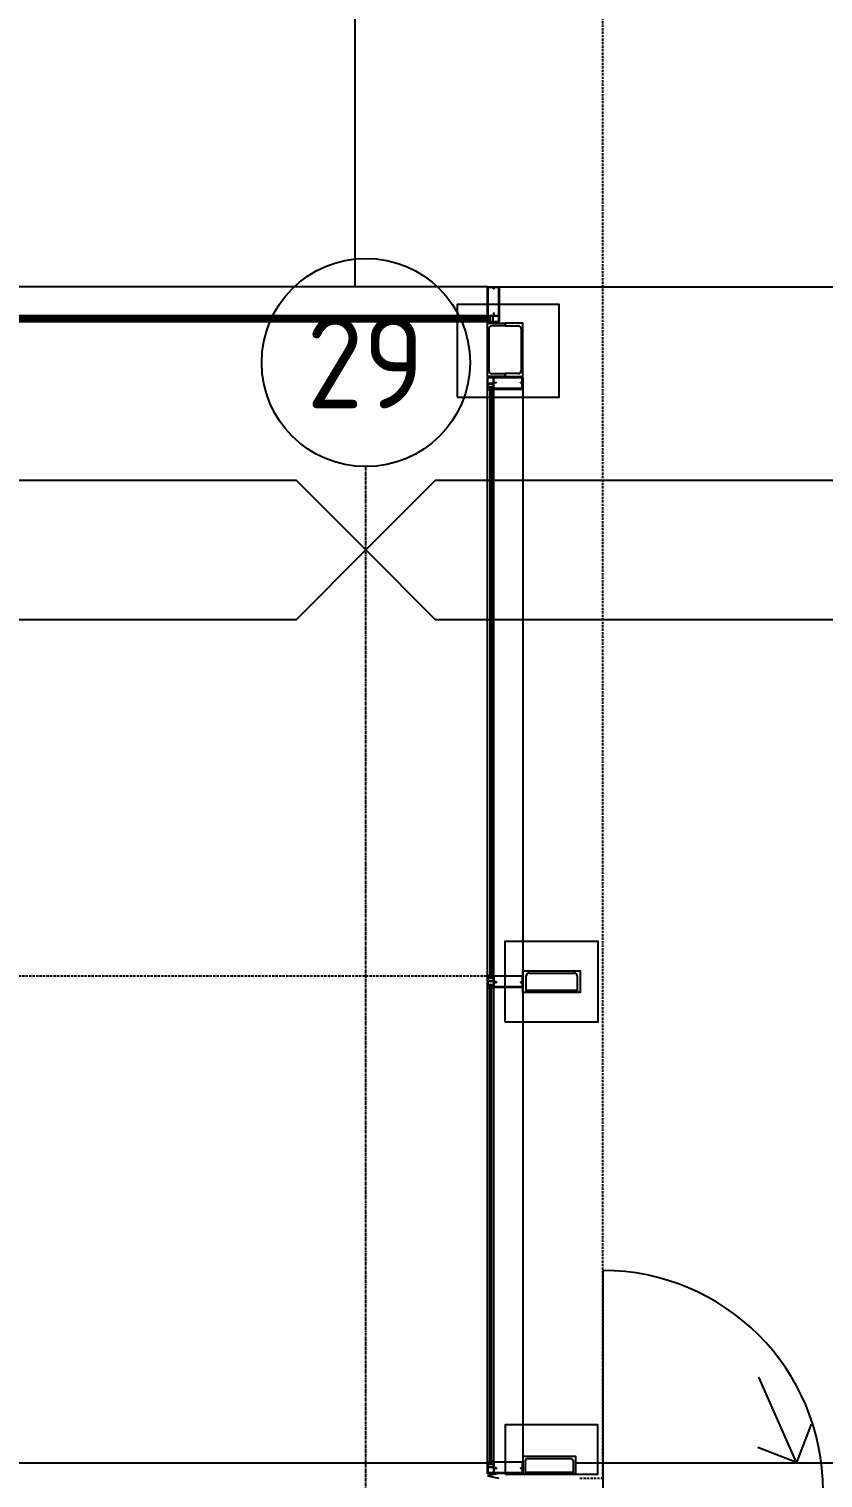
# Model space of a CAD drawing. Header units: millimetres. Extents: x -45258 to 103756, y -3540 to 105026.
# Drawn here: x 11518 to 14948, y 26923 to 33184 of the extents above; entities that cross this region are included whole.
import ezdxf
from ezdxf.enums import TextEntityAlignment as Align

# ---------------------------------------------------------------- set-up
doc = ezdxf.new("R2010")
doc.units = ezdxf.units.MM
doc.header["$LTSCALE"] = 0.4
doc.linetypes.add('BLD-80-FL-2$0$CENTER', pattern=[50.8, 31.75, -6.35, 6.35, -6.35])
doc.linetypes.add('BLD-80-FL-2$0$HIDDEN', pattern=[0.375, 0.25, -0.125])
for name, color, linetype in [('BLD-80-FL-2$0$DO-EXST-6CO', 6, 'Continuous'), ('BLD-80-FL-2$0$FL-EXST-8CO', 8, 'Continuous'), ('BLD-80-FL-2$0$ST-EXST-6CO', 6, 'Continuous'), ('BLD-80-FL-2$0$ST-EXST-7CO', 7, 'Continuous'), ('BLD-80-FL-2$0$ST-GRID-9CE', 9, 'BLD-80-FL-2$0$CENTER'), ('BLD-80-FL-2$0$TX-ATTR-7CO', 7, 'Continuous'), ('BLD-80-FL-2$0$TX-GRID-2CO-100', 2, 'Continuous'), ('BLD-80-FL-2$0$TX-MISC-7CO-100', 7, 'Continuous'), ('BLD-80-FL-2$0$WN-EXST-8CO', 8, 'Continuous'), ('XREF', 8, 'Continuous')]:
    doc.layers.add(name, color=color, linetype=linetype)
doc.styles.add('BLD-80-FL-2$0$Isocp2', font='isocp2.shx')
doc.styles.add('BLD-80-FL-2$0$STANDARD', font='isocp2.shx', dxfattribs={"width": 0.8})
doc.dimstyles.new('BLD-80-FL-2$0$GRID-DIMS-100', dxfattribs={"dimtxt": 300, "dimasz": 100, "dimexe": 3, "dimexo": 1, "dimgap": 0.5, "dimtad": 0, "dimdec": 1, "dimdsep": 46, "dimtxsty": 'BLD-80-FL-2$0$STANDARD', "dimblk": 'BLD-80-FL-2$0$GRID-DIMS', "dimcen": 2.5, "dimdle": 3, "dimse1": 1, "dimse2": 1, "dimsd1": 1, "dimsd2": 1, "dimclrd": 255, "dimclre": 8, "dimclrt": 2, "dimadec": 0, "dimazin": 0, "dimtfac": 1, "dimtdec": 1, "dimtmove": 2, "dimatfit": 3, "dimldrblk": 'BLD-80-FL-2$0$_None', "dimfxl": 3, "dimtolj": 1, "dimtzin": 0, "dimarcsym": 0})

# ---------------------------------------------------------------- blocks, each defined once
blk = doc.blocks.new('*D53')
at = {"layer": 'Defpoints', "color": 0, "transparency": 16777216}
for p in [(13200, 31390.1), (19800, 31390.1), (19800, 31390.1)]:
    blk.add_point(p, dxfattribs=at)
at = {"layer": 'BLD-80-FL-2$0$TX-MISC-7CO-100', "color": 2, "transparency": 16777216, "insert": (17260.1, 31390.1), "char_height": 300, "attachment_point": 5, "style": 'BLD-80-FL-2$0$STANDARD'}
blk.add_mtext('\\A1;6600', dxfattribs=at)
blk = doc.blocks.new('BLD-80-FL-2$0$_None')
blk = doc.blocks.new('BLD-80-FL-2$0$GRID-DIMS')
for p in [(-3, 3), (-3, -3)]:
    blk.add_line(p, (0, 0))
blk = doc.blocks.new('*D54')
at = {"layer": 'Defpoints', "color": 0, "transparency": 16777216}
for p in [(6600, 31390.1), (13200, 31390.1), (13200, 31390.1)]:
    blk.add_point(p, dxfattribs=at)
at = {"layer": 'BLD-80-FL-2$0$TX-MISC-7CO-100', "color": 2, "transparency": 16777216, "insert": (9900, 31390.1), "char_height": 300, "attachment_point": 5, "style": 'BLD-80-FL-2$0$STANDARD'}
blk.add_mtext('\\A1;6600', dxfattribs=at)
blk = doc.blocks.new('BLD-80-FL-2$0$GRID')
blk.add_circle((0, 0), 4.5)
at = {"style": 'BLD-80-FL-2$0$Isocp2'}
blk.add_attdef('AA', text='', height=4, dxfattribs=at).set_placement((0, 0.019), align=Align.MIDDLE)
blk = doc.blocks.new('BLD-80-FL-2', base_point=(226.58, 457.44))
at = {"layer": 'BLD-80-FL-2$0$DO-EXST-6CO'}
blk.add_line((14222.97, 28276.96), (14222.97, 27325), dxfattribs=at)
blk.add_arc((14222.97, 27325), 951.96, 360, 90, dxfattribs=at)
at = {"layer": 'BLD-80-FL-2$0$FL-EXST-8CO'}
for p, q in [((13152.38, 38183.75), (13152.38, 32527.4)), ((13775.1, 32527.4), (16577.67, 32527.4)), ((14107.39, 27444.99), (16242.63, 27445))]:
    blk.add_line(p, q, dxfattribs=at)
for points in [[(13594.97, 32050), (14034.97, 32050), (14034.97, 32450), (13594.97, 32450)], [(13802.38, 29349.92), (13802.38, 29699.92), (14202.38, 29699.92), (14202.38, 29349.92)], [(13802.39, 27396.99), (14202.39, 27396.99), (14202.39, 27609.99), (13802.39, 27609.99)]]:
    blk.add_lwpolyline(points, close=True, dxfattribs=at)
blk.add_lwpolyline([(-3300.01, 21485), (-1950.01, 21485), (-1950.02, 27444.98), (13724.98, 27444.99)], dxfattribs=at)
at = {"layer": 'BLD-80-FL-2$0$ST-EXST-6CO'}
for p, q in [((13724.98, 32140), (13724.98, 32370)), ((13724.98, 32370), (13799.98, 32370)), ((13799.98, 32370), (13799.98, 32358)), ((13877.38, 32370), (13802.38, 32370)), ((13802.38, 32370), (13802.38, 32358)), ((13877.38, 32140), (13877.38, 32370)), ((13731.48, 32346), (13731.48, 32164)), ((13799.98, 32358), (13743.48, 32358)), ((13802.38, 32358), (13858.88, 32358)), ((13870.88, 32346), (13870.88, 32164)), ((13799.98, 32140), (13724.98, 32140)), ((13743.48, 32152), (13799.98, 32152)), ((13799.98, 32152), (13799.98, 32140)), ((13858.88, 32152), (13802.38, 32152)), ((13802.38, 32152), (13802.38, 32140)), ((13802.38, 32140), (13877.38, 32140)), ((13904.29, 29562), (14100.29, 29562)), ((13877.29, 29480), (14123.54, 29480)), ((13892.29, 29488), (14112.29, 29488))]:
    blk.add_line(p, q, dxfattribs=at)
blk.add_lwpolyline([(14112.29, 29550), (14112.29, 29480), (14127.29, 29480), (14127.29, 29570), (13877.29, 29570), (13877.29, 29480), (13892.29, 29480), (13892.29, 29550)], dxfattribs=at)
blk.add_lwpolyline([(13877.39, 27472.99), (13877.39, 27396.99), (13889.39, 27396.99), (13889.39, 27452.99, -0.4142136), (13901.39, 27464.99), (14083.39, 27464.99, -0.4142136), (14095.39, 27452.99), (14095.39, 27396.99), (14107.39, 27396.99), (14107.39, 27472.99), (13877.39, 27472.99)], format="xyb", dxfattribs=at)
blk.add_lwpolyline([(13889.39, 27404.99), (14095.39, 27404.99), (14095.39, 27396.99), (13889.39, 27396.99)], close=True, dxfattribs=at)
for centre in [(13724.98, 32370), (13877.38, 32370)]:
    blk.add_circle(centre, 0.25, dxfattribs=at)
for centre, start, end in [((13743.48, 32346), 90.000003, 180.000003), ((13858.88, 32346), 360, 90), ((13743.48, 32164), 180.000003, 270.000003), ((13858.88, 32164), 270, 360), ((13904.29, 29550), 90, 180), ((14100.29, 29550), 360, 90)]:
    blk.add_arc(centre, 12, start, end, dxfattribs=at)
at = {"layer": 'BLD-80-FL-2$0$ST-EXST-7CO', "linetype": 'BLD-80-FL-2$0$HIDDEN', "ltscale": 100}
for points in [[(4539.96, 53975.04), (-34700.04, 53975.01), (-34700.04, 48273.34), (-26500.03, 45225.17), (-26500.03, 43999.94), (-27650.03, 44000.01), (-27650.03, 38300), (-9225.02, 31447.18), (-9225.02, 29550), (13749.98, 29550.02)], [(14124.98, 27380), (14222.95, 27380), (14222.95, 41314.96)]]:
    blk.add_lwpolyline(points, dxfattribs=at)
at = {"layer": 'BLD-80-FL-2$0$ST-GRID-9CE'}
blk.add_line((13200, -2523.99), (13199.98, 31749.99), dxfattribs=at)
at = {"layer": 'BLD-80-FL-2$0$TX-ATTR-7CO', "color": 1, "linetype": 'Continuous'}
blk.add_line((15059.85, 27446.99), (14897.44, 27815.38), dxfattribs=at)
at = {"layer": 'BLD-80-FL-2$0$TX-ATTR-7CO', "color": 6, "linetype": 'Continuous'}
blk.add_lwpolyline([(15124.32, 27613.11), (15059.85, 27446.99), (14893.73, 27511.45)], dxfattribs=at)
at = {"layer": 'BLD-80-FL-2$0$TX-MISC-7CO-100'}
for p, q in [((12900, 31690.06), (6900.01, 31690.06)), ((13200, 31390.06), (12900, 31690.06)), ((13500, 31690.06), (13200, 31390.06)), ((19500, 31690.06), (13500, 31690.06)), ((12900, 31090.06), (13200, 31390.06)), ((13200, 31390.06), (13500, 31090.06)), ((6900.01, 31090.06), (12900, 31090.06)), ((13500, 31090.06), (19500, 31090.06))]:
    blk.add_line(p, q, dxfattribs=at)
at = {"layer": 'BLD-80-FL-2$0$WN-EXST-8CO'}
for p, q in [((13724.98, 32527.4), (11558.07, 32527.4)), ((13725.1, 32401.13), (13725.1, 32527.4)), ((13725.1, 32527.4), (13775.1, 32527.4)), ((13727.1, 32525.6), (13727.1, 32403.13)), ((13727.1, 32525.6), (13751.64, 32525.6)), ((13751.64, 32518.67), (13751.64, 32525.6)), ((13751.64, 32518.67), (13753.89, 32518.67)), ((13753.94, 32518.67), (13753.94, 32525.6)), ((13753.94, 32525.6), (13773.3, 32525.6)), ((13773.3, 32525.6), (13773.3, 32403.13)), ((13775.1, 32527.4), (13775.1, 32375)), ((13735.5, 32393.27), (11557.54, 32393.27)), ((13735.5, 32384.87), (11557.54, 32384.87)), ((13724.98, 32401.13), (11558.07, 32401.13)), ((13724.98, 32375), (11558.07, 32375)), ((13724.98, 32401.13), (13721.58, 32393.27)), ((13724.98, 32377), (13721.58, 32384.87)), ((13725.1, 32401.13), (13747.1, 32401.13)), ((13725.1, 32377), (13725.1, 32375)), ((13725.1, 32377), (13747.1, 32377)), ((13725.1, 32375), (13774.98, 32375)), ((13727.1, 32403.13), (13751.64, 32403.13)), ((13735.5, 32393.27), (13735.5, 32384.87)), ((13735.63, 32401.13), (13735.63, 32377)), ((13747.1, 32401.13), (13747.1, 32377)), ((13749.1, 32401.13), (13749.1, 32377)), ((13749.1, 32401.13), (13773.3, 32401.13)), ((13749.1, 32377), (13773.3, 32377)), ((13751.64, 32414.47), (13753.94, 32414.47)), ((13751.64, 32414.47), (13751.64, 32403.13)), ((13753.94, 32403.13), (13753.94, 32414.47)), ((13753.94, 32403.13), (13773.3, 32403.13)), ((13773.3, 32401.13), (13773.3, 32377)), ((13877.38, 32135), (13724.98, 32135)), ((13724.98, 32085), (13724.98, 32134.87)), ((13726.98, 32109), (13726.98, 32133.2)), ((13751.11, 32133.2), (13726.98, 32133.2)), ((13751.11, 32109), (13751.11, 32133.2)), ((13875.58, 32133.2), (13753.11, 32133.2)), ((13753.11, 32113.84), (13753.11, 32133.2)), ((13875.58, 32113.84), (13875.58, 32133.2)), ((13877.38, 32085), (13877.38, 32135)), ((13726.98, 32085), (13724.98, 32085)), ((13751.11, 32109), (13726.98, 32109)), ((13726.98, 32085), (13726.98, 32107)), ((13751.11, 32107), (13726.98, 32107)), ((13751.11, 32095.52), (13726.98, 32095.52)), ((13726.98, 32084.87), (13734.84, 32081.48)), ((13734.84, 32095.52), (13734.84, 29539.47)), ((13743.24, 32095.52), (13743.24, 29539.47)), ((13751.11, 32084.87), (13743.24, 32081.48)), ((13751.11, 32109.94), (13751.11, 27449.99)), ((13751.11, 32085), (13751.11, 32107)), ((13751.11, 32085), (13877.38, 32085)), ((13753.11, 32113.84), (13764.45, 32113.84)), ((13764.45, 32111.54), (13753.11, 32111.54)), ((13753.11, 32087), (13753.11, 32111.54)), ((13875.58, 32087), (13753.11, 32087)), ((13764.45, 32111.54), (13764.45, 32113.84)), ((13868.65, 32113.84), (13875.58, 32113.84)), ((13868.65, 32111.54), (13868.65, 32113.79)), ((13868.65, 32111.54), (13875.58, 32111.54)), ((13875.58, 32087), (13875.58, 32111.54)), ((13726.89, 29550.12), (13734.76, 29553.52)), ((13751.02, 29550.12), (13743.16, 29553.52)), ((13726.89, 29550), (13724.89, 29550)), ((13724.89, 29550), (13724.89, 29500.12)), ((13726.89, 29500), (13724.89, 29500)), ((13726.89, 29550), (13726.89, 29528)), ((13751.02, 29539.47), (13726.89, 29539.47)), ((13751.02, 29528), (13726.89, 29528)), ((13751.02, 29526), (13726.89, 29526)), ((13726.89, 29526), (13726.89, 29500)), ((13751.02, 29510.65), (13726.89, 29510.65)), ((13726.89, 29500), (13734.76, 29496.61)), ((13734.85, 27439.47), (13734.84, 29510.65)), ((13751.02, 29500), (13743.16, 29496.61)), ((13743.25, 27439.47), (13743.24, 29510.65)), ((13751.02, 29550), (13877.29, 29550)), ((13751.02, 29550), (13751.02, 29528)), ((13751.02, 29526), (13751.02, 29500)), ((13877.29, 29500), (13751.02, 29500)), ((13875.49, 29548), (13753.02, 29548)), ((13753.02, 29548), (13753.02, 29523.46)), ((13764.36, 29523.46), (13753.02, 29523.46)), ((13753.02, 29521.16), (13753.02, 29501.8)), ((13753.02, 29521.16), (13764.36, 29521.16)), ((13875.49, 29501.8), (13753.02, 29501.8)), ((13764.36, 29523.46), (13764.36, 29521.16)), ((13868.56, 29523.46), (13875.49, 29523.46)), ((13868.56, 29523.46), (13868.56, 29521.21)), ((13868.56, 29521.16), (13875.49, 29521.16)), ((13875.49, 29548), (13875.49, 29523.46)), ((13875.49, 29521.16), (13875.49, 29501.8)), ((13877.29, 29550), (13877.29, 29500)), ((13726.99, 27449.99), (13724.99, 27449.99)), ((13724.99, 27449.99), (13724.99, 27400.12)), ((13726.99, 27450.12), (13734.85, 27453.51)), ((13726.99, 27449.99), (13726.99, 27427.99)), ((13751.12, 27439.47), (13726.99, 27439.47)), ((13751.12, 27427.99), (13726.99, 27427.99)), ((13751.12, 27425.99), (13726.99, 27425.99)), ((13726.99, 27425.99), (13726.99, 27401.79)), ((13751.12, 27450.12), (13743.25, 27453.51)), ((13751.12, 27449.99), (13877.39, 27449.99)), ((13751.12, 27449.99), (13751.12, 27427.99)), ((13751.12, 27425.99), (13751.12, 27401.79)), ((13875.59, 27447.99), (13753.12, 27447.99)), ((13753.12, 27447.99), (13753.12, 27423.45)), ((13875.59, 27447.99), (13875.59, 27423.45)), ((13877.39, 27449.99), (13877.39, 27399.99)), ((13877.39, 27399.99), (13724.99, 27399.99)), ((13775.02, 27399.99), (13725.02, 27389.99)), ((13725.02, 27389.99), (13775.02, 27379.99)), ((13751.12, 27401.79), (13726.99, 27401.79)), ((13764.46, 27423.45), (13753.12, 27423.45)), ((13753.12, 27421.15), (13753.12, 27401.79)), ((13753.12, 27421.15), (13764.46, 27421.15)), ((13875.59, 27401.79), (13753.12, 27401.79)), ((13764.46, 27423.45), (13764.46, 27421.15)), ((13868.66, 27423.45), (13875.59, 27423.45)), ((13868.66, 27423.45), (13868.66, 27421.2)), ((13868.66, 27421.15), (13875.59, 27421.15)), ((13875.59, 27421.15), (13875.59, 27401.79))]:
    blk.add_line(p, q, dxfattribs=at)
blk.add_lwpolyline([(13877.38, 27399.99), (13724.98, 27399.99), (13724.98, 32135), (13877.38, 32135)], close=True, dxfattribs=at)
at = {"layer": 'BLD-80-FL-2$0$TX-GRID-2CO-100'}
ref = blk.add_blockref('BLD-80-FL-2$0$GRID', (13200.03, 32200), dxfattribs=dict(at, xscale=100, yscale=100, zscale=100))
ref.add_attrib('AA', '29', dxfattribs={"layer": '0', "height": 400, "style": 'BLD-80-FL-2$0$Isocp2'}).set_placement((13198.34, 32201.93), align=Align.MIDDLE)
at = {"layer": 'BLD-80-FL-2$0$TX-MISC-7CO-100'}
dim = blk.add_linear_dim(base=(13200, 31390.06), p1=(6600.01, 31390.06), p2=(13200, 31390.06), dimstyle='BLD-80-FL-2$0$GRID-DIMS-100', dxfattribs=at)
dim.commit()
dim.dimension.update_dxf_attribs({"geometry": '*D54', "text_midpoint": (9900, 31390.06)})
dim = blk.add_linear_dim(base=(19800, 31390.06), p1=(13200, 31390.06), p2=(19800, 31390.06), dimstyle='BLD-80-FL-2$0$GRID-DIMS-100', dxfattribs=at)
dim.commit()
dim.dimension.update_dxf_attribs({"geometry": '*D53', "text_midpoint": (17260.14, 31390.06), "dimtype": 128})

msp = doc.modelspace()

# ---------------------------------------------------------------- block references
at = {"layer": 'XREF'}
msp.add_blockref('BLD-80-FL-2', (0, 0), dxfattribs=at)

doc.saveas('drawing.dxf')
